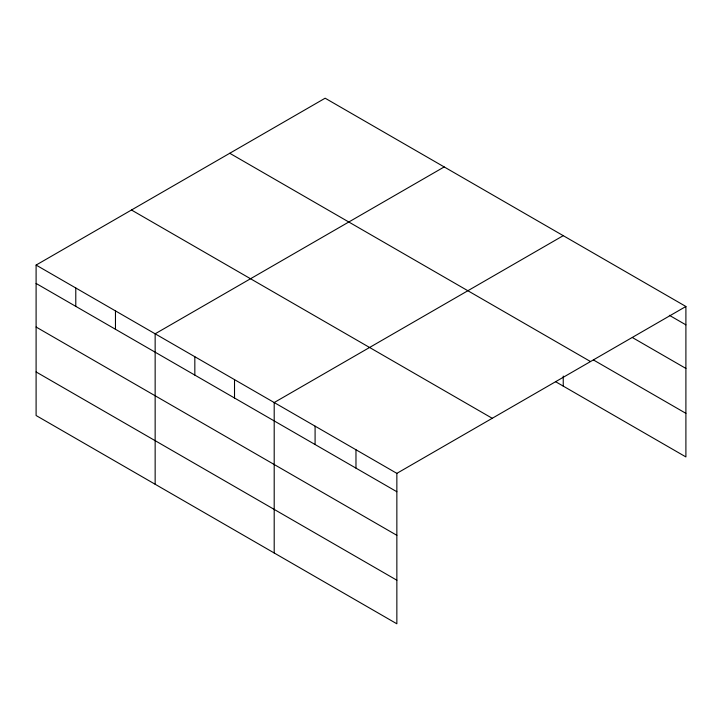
<?xml version="1.0" encoding="UTF-8"?>
<svg xmlns="http://www.w3.org/2000/svg" width="722" height="722" viewBox="0 0 722 722"><rect width="100%" height="100%" fill="white"/><g stroke="black" fill="none" stroke-linecap="round" stroke-linejoin="round"><path stroke-width="1.08" d="M396.856 535.318L396.856 473.361L36.1 265.073L36.1 415.52L396.856 623.799L396.856 535.318L36.1 327.03M555.498 381.64L685.9 456.927L685.9 306.48L325.144 98.201L36.1 265.073M444.192 166.935L155.149 333.808L155.149 484.245M563.241 235.67L274.198 402.542L274.198 552.98M396.856 473.361L685.9 306.48M669.348 315.297L685.9 324.855M632.355 337.526L685.9 368.437M593.421 359.944L685.9 413.345M229.758 153.272L590.515 361.551M131.485 210.012L492.242 418.291M36.1 283.448L396.856 491.736M36.1 371.938L396.856 580.217M563.241 376.054L563.241 386.108M355.973 449.752L355.973 468.127M315.09 426.151L315.09 444.517M234.515 379.637L234.515 398.002M194.832 356.722L194.832 375.097M115.466 310.902L115.466 329.268M75.783 287.988L75.783 306.363"/></g></svg>
